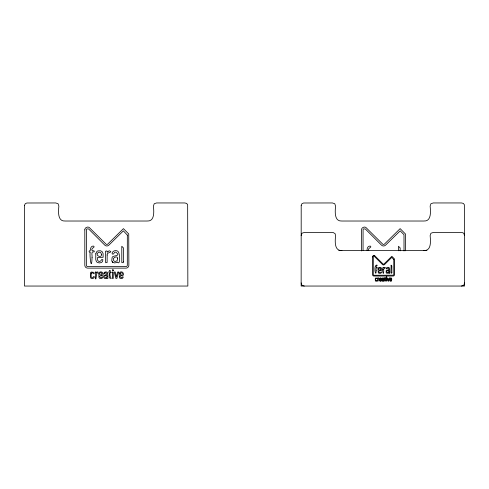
<?xml version="1.0" encoding="UTF-8"?>
<svg xmlns="http://www.w3.org/2000/svg" width="489" height="489" viewBox="0 0 489 489"><rect width="100%" height="100%" fill="white"/><g stroke="black" fill="none" stroke-linecap="round" stroke-linejoin="round"><path stroke-width="0.73" d="M361.505 250.949L361.622 229.152A2.818 2.818 0 0 1 362.52 227.764L363.95 227.11A2.824 2.824 0 0 1 365.955 227.526L382.875 244.28A1.351 1.351 0 0 0 384.495 244.048L400.13 228.638L405.564 234.103L405.564 250.814M372.532 256.762L372.52 274.604A1.449 1.449 0 0 0 373.975 276.041L393.199 276.034A1.449 1.449 0 0 0 394.55 274.598L394.482 258.95L391.83 256.297L384.012 264.005A0.678 0.678 0 0 1 383.064 264.011L374.745 255.741M404.018 250.985L403.993 234.683L400.173 230.863L385.546 245.178A2.891 2.891 0 0 1 381.609 245.252L365.289 228.95L363.59 228.883A1.29 1.29 0 0 0 363.076 229.689L363.052 250.258M301.151 235.588L301.927 233.247L304.262 232.471L333.174 232.519L335.118 233.687L335.558 235.588C335.161 240.551 333.92 251.101 341.921 250.533M464.55 282.929L463.774 285.264L461.433 286.047M104.029 273.204C103.717 274.201 105.263 273.699 105.239 272.948A0.966 0.966 0 0 1 105.899 272.673C110.251 275.264 100.96 274.127 104.236 278.143A1.87 1.87 0 0 0 105.104 278.559A2.39 2.39 0 0 0 106.003 278.547L106.963 277.96L107.06 278.479L107.91 278.4L107.733 273.015A1.895 1.895 0 0 0 107.287 272.367A1.711 1.711 0 0 0 106.633 271.982L105.318 271.957A1.919 1.919 0 0 0 104.499 272.422L104.029 273.204A1.687 1.687 0 0 1 104.34 272.593M373.743 255.533L373.199 255.735A1.43 1.43 0 0 0 372.52 256.908M423.78 250.533C431.781 251.101 430.534 240.551 430.143 235.588L430.919 233.247L433.26 232.471L462.166 232.519L463.774 233.247L464.55 235.588M338.743 250.533L426.952 250.533M304.262 286.047L301.927 285.264L301.151 282.929M112.812 262.324L114.481 262.911L116.51 262.581A2.708 2.708 0 0 0 117.329 261.951C120.386 266.334 120.257 253.773 118.1 251.542A3.136 3.136 0 0 0 116.902 250.826L116.431 250.704A4.578 4.578 0 0 0 114.713 250.735C113.271 250.985 111.743 252.556 112.17 253.98C114.298 254.971 113.772 251.584 115.869 252.116C120.759 255.924 115.606 255.27 112.873 256.591A2.775 2.775 0 0 0 112.152 257.416L111.755 260.613L112.812 262.324A2.145 2.145 0 0 1 112.054 261.505M400.155 250.833L400.155 247.929L398.486 246.26L398.486 250.79M368.773 250.594C367.111 247.813 372.526 247.526 370.399 246.095C367.844 245.747 366.799 248.461 367.123 250.557M373.712 255.539A1.43 1.43 0 0 1 374.733 255.747M382.367 278.186A0.85 0.85 0 0 0 382.129 278.577C382.765 278.07 384.812 279.158 382.349 279.531A0.77 0.77 0 0 0 382.098 279.842L382.233 281.053A0.935 0.935 0 0 0 382.667 281.254A1.198 1.198 0 0 0 383.119 281.248L384.073 281.175L383.981 278.486A0.947 0.947 0 0 0 383.761 278.162A0.856 0.856 0 0 0 383.431 277.966L382.777 277.954A0.954 0.954 0 0 0 382.288 278.272M84.811 229.861L84.811 265.258A2.891 2.891 0 0 0 87.714 268.125L126.162 268.119A2.891 2.891 0 0 0 128.864 265.246L128.729 233.944L123.43 228.638L107.794 244.048A1.351 1.351 0 0 1 106.18 244.274L89.261 227.526A2.824 2.824 0 0 0 87.25 227.11L85.819 227.764A2.818 2.818 0 0 0 84.921 229.152L84.811 229.861M95.337 272.098C95.606 283.84 95.966 278.217 96.779 273.119C97.849 273.339 98.906 271.811 97.274 271.939A1.094 1.094 0 0 0 96.81 272.153C95.868 274.011 96.712 271.181 95.337 272.098M112.384 272.098L112.397 278.43L113.252 278.473L113.283 272.037L112.384 272.098M127.323 235.087L127.317 265.368A1.357 1.357 0 0 1 126.614 266.419L87.672 266.584A1.351 1.351 0 0 1 86.351 265.301L86.376 229.689A1.29 1.29 0 0 1 86.895 228.883L88.595 228.95L104.909 245.252A2.891 2.891 0 0 0 108.845 245.172L123.35 230.863L127.323 235.087M377.783 278.027C376.885 286.047 379.984 276.364 378.229 277.99L377.783 278.027M386.31 278.027C385.943 282.391 387.27 282.196 386.756 277.996L386.31 278.027M393.779 259.518L393.773 274.659A0.678 0.678 0 0 1 393.425 275.185L373.951 275.27A0.678 0.678 0 0 1 373.29 274.629L373.303 256.823A0.648 0.648 0 0 1 373.565 256.419L374.415 256.45L382.569 264.604A1.449 1.449 0 0 0 384.537 264.567L391.793 257.41L393.779 259.518M101.957 273.938C102.348 276.12 98.24 274.775 100.043 273.015A0.978 0.978 0 0 1 100.6 272.697L101.137 272.709A0.996 0.996 0 0 1 101.639 273.003L101.957 273.938M381.096 278.944C379.158 281.236 380.124 276.591 381.096 278.944M91.186 273.773C91.37 274.971 90.434 277.929 92.531 277.77A1.057 1.057 0 0 0 93.142 277.41C93.014 276.395 94.762 276.102 94.243 277.3A1.601 1.601 0 0 1 93.912 277.917L92.843 278.541L91.449 278.461A1.773 1.773 0 0 1 90.813 278.052A1.754 1.754 0 0 1 90.404 277.428L90.404 273.064A1.791 1.791 0 0 1 91.431 272.031L93.68 272.342A1.705 1.705 0 0 1 94.218 273.106C94.456 275.576 91.712 270.631 91.186 273.773M98.839 273.663L98.949 277.385A1.754 1.754 0 0 0 99.346 278.021A1.773 1.773 0 0 0 99.97 278.443L101.767 278.418A1.736 1.736 0 0 0 102.586 277.673C103.454 276.603 101.7 276.45 101.62 277.471A1.021 1.021 0 0 1 100.954 277.789C96.003 274.488 105.276 277.263 102.769 273.186A1.791 1.791 0 0 0 102.409 272.532A1.773 1.773 0 0 0 101.81 272.073L101.302 271.915A2.787 2.787 0 0 0 100.428 271.908L99.921 272.055A1.785 1.785 0 0 0 98.937 273.143L98.839 273.663M375.711 278.864C374.904 281.389 376.817 280.509 377.264 280.509A0.813 0.813 0 0 1 377.074 280.937A0.929 0.929 0 0 1 376.664 281.212L375.839 281.206A0.886 0.886 0 0 1 375.32 280.692L375.283 278.632A0.905 0.905 0 0 1 375.833 277.99L376.958 278.149A0.85 0.85 0 0 1 377.227 278.534C377.386 279.677 375.943 277.336 375.711 278.864M379.537 278.809L379.592 280.668A0.886 0.886 0 0 0 380.1 281.199L380.998 281.187A0.868 0.868 0 0 0 381.408 280.814C381.732 279.629 380.54 281.511 380.087 280.643C379.213 278.901 382.551 280.625 381.499 278.571A0.899 0.899 0 0 0 381.023 278.015L380.766 277.935A1.394 1.394 0 0 0 380.332 277.929L380.075 278.003A0.899 0.899 0 0 0 379.586 278.547L379.537 278.809M92.073 257.373C91.474 273.614 89.322 253.669 90.257 252.086C88.821 252.856 88.686 250.099 90.178 250.826C90.477 248.98 90.734 245.637 93.699 246.095C95.795 247.483 90.19 248.002 92.189 250.796C93.112 250.759 94.725 250.441 94.212 251.884C90.569 250.998 92.39 255.203 92.073 257.373M376.151 270.661C376.108 278.736 373.125 265.716 376.573 265.05C378.547 265.24 375.35 266.004 376.151 267.275C376.396 267.599 377.477 267.055 377.227 267.831C375.57 267.587 376.127 269.372 376.151 270.661M389.739 272.831L389.666 273.333L388.779 272.954A1.351 1.351 0 0 1 388.37 273.265L386.524 273.143A1.07 1.07 0 0 1 386.145 272.734L386.194 270.686A1.388 1.388 0 0 1 386.554 270.27L388.883 269.769L388.584 268.314A0.837 0.837 0 0 0 388.052 268.033C387.257 268.424 385.497 269.775 386.536 267.874A1.748 1.748 0 0 1 387.209 267.422L387.471 267.342A2.292 2.292 0 0 1 388.333 267.33L388.566 267.391A1.565 1.565 0 0 1 389.165 267.746A1.736 1.736 0 0 1 389.574 268.339L389.739 272.831M107.152 255.013L107.128 262.538L105.667 262.734L105.465 251.26C109.279 249.69 104.89 254.531 109.12 250.735C114.371 252.55 106.095 252.031 107.152 255.013M119.249 273.663L119.365 277.385A1.754 1.754 0 0 0 119.756 278.021A1.773 1.773 0 0 0 120.38 278.443L122.177 278.418A1.736 1.736 0 0 0 122.996 277.673C123.87 276.603 122.109 276.45 122.03 277.471A1.021 1.021 0 0 1 121.37 277.789C116.425 274.488 125.685 277.251 123.179 273.186A1.791 1.791 0 0 0 122.825 272.532A1.773 1.773 0 0 0 122.219 272.073L121.712 271.915A2.787 2.787 0 0 0 120.844 271.908L120.331 272.055A1.785 1.785 0 0 0 119.347 273.143L119.249 273.663M383.694 269.482C383.975 277.587 381.842 271.169 382.924 267.404C384.183 266.97 383.309 269.109 384.195 267.556A1.002 1.002 0 0 1 384.678 267.349C386.842 268.051 383.431 268.094 383.694 269.482M389.739 278.809L389.8 280.668A0.886 0.886 0 0 0 390.308 281.199L391.206 281.187A0.874 0.874 0 0 0 391.683 280.655L391.322 280.374L390.448 280.796L390.191 279.879L391.726 279.763L391.707 278.571A0.899 0.899 0 0 0 391.224 278.015L390.974 277.935A1.394 1.394 0 0 0 390.54 277.929L390.283 278.003A0.899 0.899 0 0 0 389.788 278.547L389.739 278.809M110.239 272.685C109.499 275.179 110.349 277.208 111.272 278.473C108.057 278.944 109.701 274.311 109.334 272.703C108.142 273.29 109.389 269.702 110.221 270.417C108.906 272.361 113.332 272.3 110.288 272.66M123.46 261.725L123.301 262.715L121.816 262.587L121.785 246.26L123.454 247.929L123.46 261.725M385.234 278.32C386.524 282.025 384.189 282.287 384.782 278.327C383.688 276.847 386.72 277.697 385.234 278.32M391.848 272.838C390.057 275.778 391.53 265.246 391.011 265.105L391.842 265.943L391.848 272.838M95.789 253.815L95.771 259.549L96.309 261.37A3.282 3.282 0 0 0 97.274 262.349L99.249 262.923L100.985 262.666A3.179 3.179 0 0 0 102.562 261.383L102.898 259.659L101.547 259.641L100.881 260.863L99.487 261.468L98.503 261.248L97.623 260.252L97.494 257.52L103.112 257.275L103.075 253.491L102.305 251.823L100.636 250.784L97.959 250.881A3.246 3.246 0 0 0 96.785 251.621L95.789 253.815M378.009 268.883L378.272 272.66A1.632 1.632 0 0 0 378.957 273.265L380.607 273.314A1.589 1.589 0 0 0 381.396 272.666C382.05 270.35 379.916 273.797 379.042 272.312C377.355 269.109 383.553 272.245 381.597 268.492A1.62 1.62 0 0 0 380.717 267.471L379.097 267.416A1.62 1.62 0 0 0 378.688 267.636A1.656 1.656 0 0 0 378.131 268.357L378.009 268.883M101.492 254.384C102.189 258.418 94.493 255.802 98.087 252.624A1.785 1.785 0 0 1 99.078 252.128L100.765 252.568L101.492 254.384M380.864 269.17C381.108 271.193 377.41 269.873 379.158 268.29A0.892 0.892 0 0 1 379.653 268.039L380.497 268.259L380.864 269.17M120.166 273.724C120.3 277.776 124.597 272.758 121.009 272.697A0.978 0.978 0 0 0 120.459 273.015L120.166 273.724M390.198 278.84C391.279 281.114 391.567 277 390.198 278.84M106.999 276.242C107.36 277.483 105.435 278.437 104.811 277.257C103.735 275.668 107.391 274.292 106.999 276.242M383.614 280.099C382.661 282.495 382.098 278.296 383.614 280.099M117.574 258.736C118.228 261.15 114.157 262.679 113.46 260.142C111.926 257.281 118.515 255.227 117.574 258.736M388.902 271.346C389.232 272.556 387.196 273.314 386.848 272.049C386.078 270.619 389.372 269.592 388.902 271.346M118.509 272.043L116.926 278.382L115.911 278.455L114.273 272.018L115.233 272.018L116.394 277.116L117.519 272.086L118.509 272.043M389.372 277.996C388.773 282.367 387.856 282.275 387.276 277.972C390.124 283.871 386.646 279.347 389.372 277.996M24.499 205.343L24.45 286.047L187.849 286.047L187.66 204.708L186.633 203.393L184.738 202.953L156.559 202.953L154.224 203.736L153.442 206.071C153.839 211.034 155.08 221.584 147.079 221.022L65.22 221.022C57.219 221.584 58.466 211.034 58.857 206.071L58.081 203.736L55.74 202.953L26.834 203.002L25.226 203.736L24.499 205.343M301.2 205.343L301.151 286.047L464.55 286.047L464.354 204.708L463.334 203.393L461.433 202.953L433.26 202.953L430.919 203.736L430.143 206.071C430.534 211.034 431.781 221.584 423.78 221.022L341.921 221.022C333.92 221.584 335.161 211.034 335.558 206.071L334.776 203.736L332.441 202.953L303.535 203.002L301.927 203.736L301.2 205.343M113.448 270.295C111.663 272.171 112.586 267.789 113.448 270.295M386.842 277.129C385.925 278.07 386.414 275.869 386.842 277.129"/></g></svg>
